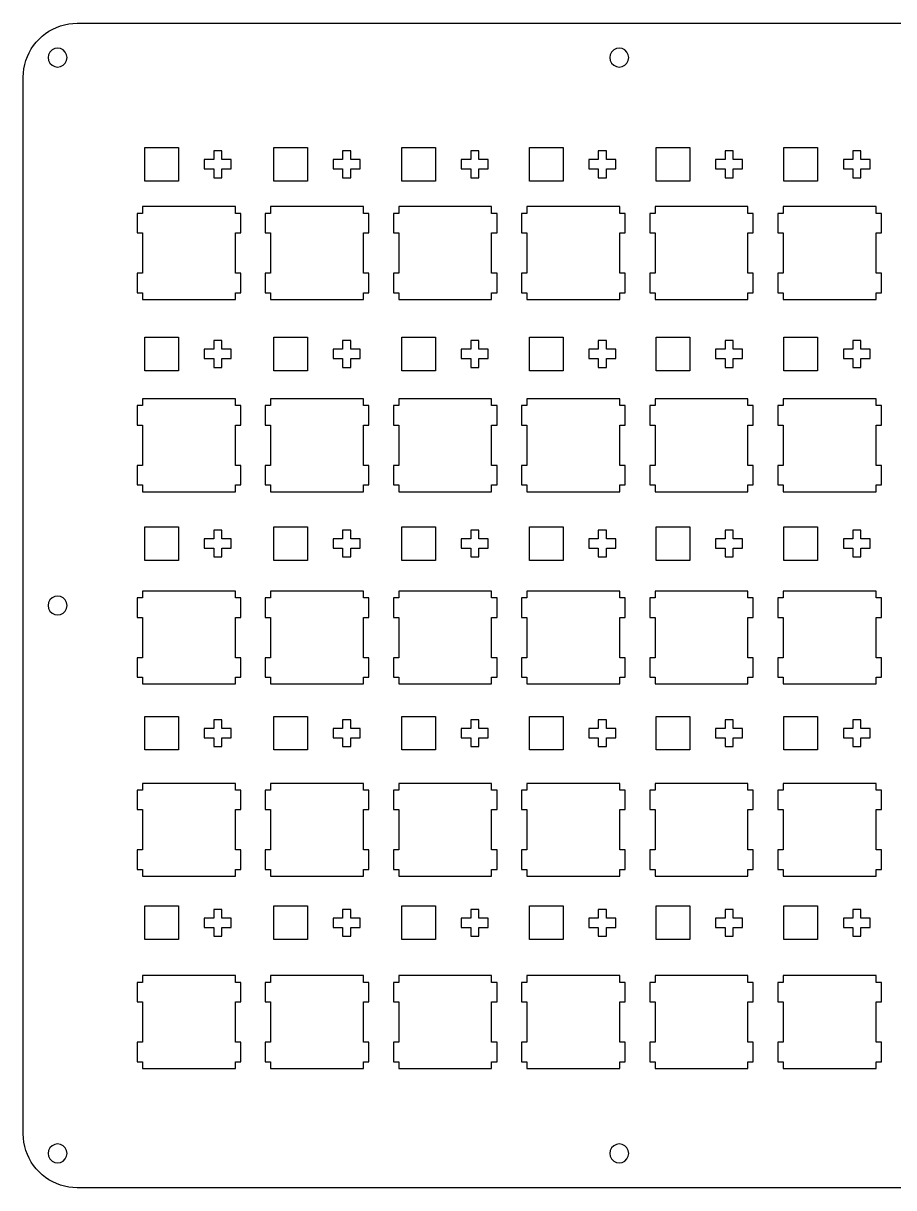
# Model space of a CAD drawing. Extents: x 5 to 266, y 5 to 178.
# Drawn here: x 5 to 134.4, y 5 to 178.1 of the extents above; entities that cross this region are included whole.
import ezdxf

# ---------------------------------------------------------------- set-up
doc = ezdxf.new("R2010")
doc.units = 0
doc.layers.get('0').update_dxf_attribs({"linetype": 'CONTINUOUS'})

msp = doc.modelspace()

# ---------------------------------------------------------------- linework, layer by layer
at = {"color": 7}
for p, q in [((7.805, 176.16), (8.298, 176.549)), ((8.298, 176.549), (8.821, 176.898)), ((8.821, 176.898), (9.369, 177.205)), ((9.369, 177.205), (9.939, 177.468)), ((9.939, 177.468), (10.528, 177.685)), ((10.528, 177.685), (11.133, 177.855)), ((11.133, 177.855), (11.749, 177.978)), ((11.749, 177.978), (12.373, 178.052)), ((12.373, 178.052), (13.001, 178.077)), ((13.001, 178.077), (257.702, 178.076)), ((6.528, 174.779), (6.917, 175.272)), ((6.917, 175.272), (7.344, 175.733)), ((7.344, 175.733), (7.805, 176.16)), ((5.392, 172.549), (5.609, 173.138)), ((5.609, 173.138), (5.872, 173.708)), ((5.872, 173.708), (6.179, 174.256)), ((6.179, 174.256), (6.528, 174.779)), ((8.769, 173.409), (8.7, 172.977)), ((8.968, 173.799), (8.769, 173.409)), ((9.278, 174.109), (8.968, 173.799)), ((9.668, 174.308), (9.278, 174.109)), ((10.1, 174.377), (9.668, 174.308)), ((10.533, 174.308), (10.1, 174.377)), ((10.923, 174.109), (10.533, 174.308)), ((11.233, 173.799), (10.923, 174.109)), ((11.432, 173.409), (11.233, 173.799)), ((11.5, 172.977), (11.432, 173.409)), ((92.269, 173.409), (92.201, 172.976)), ((92.468, 173.799), (92.269, 173.409)), ((92.778, 174.109), (92.468, 173.799)), ((93.168, 174.308), (92.778, 174.109)), ((93.601, 174.376), (93.168, 174.308)), ((94.033, 174.308), (93.601, 174.376)), ((94.424, 174.109), (94.033, 174.308)), ((94.733, 173.799), (94.424, 174.109)), ((94.932, 173.409), (94.733, 173.799)), ((95.001, 172.976), (94.932, 173.409)), ((5.099, 171.328), (5.222, 171.944)), ((5.222, 171.944), (5.392, 172.549)), ((8.7, 172.977), (8.769, 172.544)), ((8.769, 172.544), (8.968, 172.154)), ((8.968, 172.154), (9.278, 171.844)), ((9.278, 171.844), (9.668, 171.645)), ((9.668, 171.645), (10.1, 171.577)), ((10.1, 171.577), (10.533, 171.645)), ((10.533, 171.645), (10.923, 171.844)), ((10.923, 171.844), (11.233, 172.154)), ((11.233, 172.154), (11.432, 172.544)), ((11.432, 172.544), (11.5, 172.977)), ((92.201, 172.976), (92.269, 172.544)), ((92.269, 172.544), (92.468, 172.154)), ((92.468, 172.154), (92.778, 171.844)), ((92.778, 171.844), (93.168, 171.645)), ((93.168, 171.645), (93.601, 171.576)), ((93.601, 171.576), (94.033, 171.645)), ((94.033, 171.645), (94.424, 171.844)), ((94.424, 171.844), (94.733, 172.154)), ((94.733, 172.154), (94.932, 172.544)), ((94.932, 172.544), (95.001, 172.976)), ((5, 13.001), (5.001, 170.076)), ((5.001, 170.076), (5.025, 170.704)), ((5.025, 170.704), (5.099, 171.328)), ((23.070458, 159.624446), (28.070458, 159.624446)), ((23.070458, 154.624446), (23.070458, 159.624446)), ((28.070458, 159.624446), (28.070458, 154.624446)), ((42.239487, 159.624446), (47.239487, 159.624446)), ((42.239487, 154.624446), (42.239487, 159.624446)), ((47.239487, 159.624446), (47.239487, 154.624446)), ((61.278614, 159.624446), (66.278614, 159.624446)), ((61.278614, 154.624446), (61.278614, 159.624446)), ((66.278614, 159.624446), (66.278614, 154.624446)), ((80.251438, 159.624446), (85.251438, 159.624446)), ((80.251438, 154.624446), (80.251438, 159.624446)), ((85.251438, 159.624446), (85.251438, 154.624446)), ((99.08783, 159.624446), (104.08783, 159.624446)), ((99.08783, 154.624446), (99.08783, 159.624446)), ((104.08783, 159.624446), (104.08783, 154.624446)), ((118.08458, 159.624446), (123.08458, 159.624446)), ((118.08458, 154.624446), (118.08458, 159.624446)), ((123.08458, 159.624446), (123.08458, 154.624446)), ((33.304876, 157.824148), (31.904962, 157.824148)), ((31.904962, 157.824148), (31.904962, 156.424233)), ((33.304876, 159.124327), (33.304876, 157.824148)), ((34.504803, 159.124327), (33.304876, 159.124327)), ((34.504803, 157.824148), (34.504803, 159.124327)), ((35.904718, 157.824148), (34.504803, 157.824148)), ((35.904718, 156.424233), (35.904718, 157.824148)), ((52.473905, 157.824148), (51.073991, 157.824148)), ((51.073991, 157.824148), (51.073991, 156.424233)), ((52.473905, 159.124327), (52.473905, 157.824148)), ((53.673832, 159.124327), (52.473905, 159.124327)), ((53.673832, 157.824148), (53.673832, 159.124327)), ((55.073747, 157.824148), (53.673832, 157.824148)), ((55.073747, 156.424233), (55.073747, 157.824148)), ((71.513032, 157.824148), (70.113118, 157.824148)), ((70.113118, 157.824148), (70.113118, 156.424233)), ((71.513032, 159.124327), (71.513032, 157.824148)), ((72.712959, 159.124327), (71.513032, 159.124327)), ((72.712959, 157.824148), (72.712959, 159.124327)), ((74.112874, 157.824148), (72.712959, 157.824148)), ((74.112874, 156.424233), (74.112874, 157.824148)), ((90.485856, 157.824148), (89.085942, 157.824148)), ((89.085942, 157.824148), (89.085942, 156.424233)), ((90.485856, 159.124327), (90.485856, 157.824148)), ((91.685783, 159.124327), (90.485856, 159.124327)), ((91.685783, 157.824148), (91.685783, 159.124327)), ((93.085698, 157.824148), (91.685783, 157.824148)), ((93.085698, 156.424233), (93.085698, 157.824148)), ((109.322248, 157.824148), (107.922334, 157.824148)), ((107.922334, 157.824148), (107.922334, 156.424233)), ((109.322248, 159.124327), (109.322248, 157.824148)), ((110.522175, 159.124327), (109.322248, 159.124327)), ((110.522175, 157.824148), (110.522175, 159.124327)), ((111.92209, 157.824148), (110.522175, 157.824148)), ((111.92209, 156.424233), (111.92209, 157.824148)), ((128.318998, 157.824148), (126.919084, 157.824148)), ((126.919084, 157.824148), (126.919084, 156.424233)), ((128.318998, 159.124327), (128.318998, 157.824148)), ((129.518925, 159.124327), (128.318998, 159.124327)), ((129.518925, 157.824148), (129.518925, 159.124327)), ((130.91884, 157.824148), (129.518925, 157.824148)), ((130.91884, 156.424233), (130.91884, 157.824148)), ((31.904962, 156.424233), (33.304876, 156.424233)), ((33.304876, 156.424233), (33.304876, 155.12457)), ((34.504803, 155.12457), (34.504803, 156.424233)), ((34.504803, 156.424233), (35.904718, 156.424233)), ((51.073991, 156.424233), (52.473905, 156.424233)), ((52.473905, 156.424233), (52.473905, 155.12457)), ((53.673832, 155.12457), (53.673832, 156.424233)), ((53.673832, 156.424233), (55.073747, 156.424233)), ((70.113118, 156.424233), (71.513032, 156.424233)), ((71.513032, 156.424233), (71.513032, 155.12457)), ((72.712959, 155.12457), (72.712959, 156.424233)), ((72.712959, 156.424233), (74.112874, 156.424233)), ((89.085942, 156.424233), (90.485856, 156.424233)), ((90.485856, 156.424233), (90.485856, 155.12457)), ((91.685783, 155.12457), (91.685783, 156.424233)), ((91.685783, 156.424233), (93.085698, 156.424233)), ((107.922334, 156.424233), (109.322248, 156.424233)), ((109.322248, 156.424233), (109.322248, 155.12457)), ((110.522175, 155.12457), (110.522175, 156.424233)), ((110.522175, 156.424233), (111.92209, 156.424233)), ((126.919084, 156.424233), (128.318998, 156.424233)), ((128.318998, 156.424233), (128.318998, 155.12457)), ((129.518925, 155.12457), (129.518925, 156.424233)), ((129.518925, 156.424233), (130.91884, 156.424233)), ((28.070458, 154.624446), (23.070458, 154.624446)), ((33.304876, 155.12457), (34.504803, 155.12457)), ((47.239487, 154.624446), (42.239487, 154.624446)), ((52.473905, 155.12457), (53.673832, 155.12457)), ((66.278614, 154.624446), (61.278614, 154.624446)), ((71.513032, 155.12457), (72.712959, 155.12457)), ((85.251438, 154.624446), (80.251438, 154.624446)), ((90.485856, 155.12457), (91.685783, 155.12457)), ((104.08783, 154.624446), (99.08783, 154.624446)), ((109.322248, 155.12457), (110.522175, 155.12457)), ((123.08458, 154.624446), (118.08458, 154.624446)), ((128.318998, 155.12457), (129.518925, 155.12457)), ((22.726, 150.826), (22.726, 149.826)), ((36.526, 150.826), (22.726, 150.826)), ((36.526, 149.826), (36.526, 150.826)), ((41.776, 150.826), (41.776, 149.826)), ((55.575, 150.826), (41.776, 150.826)), ((55.575, 149.826), (55.575, 150.826)), ((60.825, 150.826), (60.825, 149.826)), ((74.626, 150.826), (60.825, 150.826)), ((74.626, 149.826), (74.626, 150.826)), ((79.875, 150.826), (79.875, 149.826)), ((93.676, 150.826), (79.875, 150.826)), ((93.676, 149.826), (93.676, 150.826)), ((98.925, 150.826), (98.925, 149.826)), ((112.726, 150.826), (98.925, 150.826)), ((112.726, 149.826), (112.726, 150.826)), ((117.975, 150.826), (117.975, 149.826)), ((131.775, 150.826), (117.975, 150.826)), ((131.775, 149.826), (131.775, 150.826)), ((22.726, 149.826), (21.926, 149.826)), ((21.926, 149.826), (21.926, 146.926)), ((37.326, 149.826), (36.526, 149.826)), ((37.326, 146.926), (37.326, 149.826)), ((41.776, 149.826), (40.975, 149.826)), ((40.975, 149.826), (40.975, 146.926)), ((56.376, 149.826), (55.575, 149.826)), ((56.376, 146.926), (56.376, 149.826)), ((60.825, 149.826), (60.025, 149.826)), ((60.025, 149.826), (60.025, 146.926)), ((75.426, 149.826), (74.626, 149.826)), ((75.426, 146.926), (75.426, 149.826)), ((79.875, 149.826), (79.075, 149.826)), ((79.075, 149.826), (79.075, 146.926)), ((94.476, 149.826), (93.676, 149.826)), ((94.476, 146.926), (94.476, 149.826)), ((98.925, 149.826), (98.125, 149.826)), ((98.125, 149.826), (98.125, 146.926)), ((113.525, 149.826), (112.726, 149.826)), ((113.525, 146.926), (113.525, 149.826)), ((117.975, 149.826), (117.175, 149.826)), ((117.175, 149.826), (117.175, 146.926)), ((132.576, 149.826), (131.775, 149.826)), ((132.576, 146.926), (132.576, 149.826)), ((21.926, 146.926), (22.726, 146.926)), ((22.726, 146.926), (22.726, 140.926)), ((36.526, 140.926), (36.526, 146.926)), ((36.526, 146.926), (37.326, 146.926)), ((40.975, 146.926), (41.776, 146.926)), ((41.776, 146.926), (41.776, 140.926)), ((55.575, 140.926), (55.575, 146.926)), ((55.575, 146.926), (56.376, 146.926)), ((60.025, 146.926), (60.825, 146.926)), ((60.825, 146.926), (60.825, 140.926)), ((74.626, 140.926), (74.626, 146.926)), ((74.626, 146.926), (75.426, 146.926)), ((79.075, 146.926), (79.875, 146.926)), ((79.875, 146.926), (79.875, 140.926)), ((93.676, 140.926), (93.676, 146.926)), ((93.676, 146.926), (94.476, 146.926)), ((98.125, 146.926), (98.925, 146.926)), ((98.925, 146.926), (98.925, 140.926)), ((112.726, 140.926), (112.726, 146.926)), ((112.726, 146.926), (113.525, 146.926)), ((117.175, 146.926), (117.975, 146.926)), ((117.975, 146.926), (117.975, 140.926)), ((131.775, 140.926), (131.775, 146.926)), ((131.775, 146.926), (132.576, 146.926)), ((22.726, 140.926), (21.926, 140.926)), ((21.926, 140.926), (21.926, 138.026)), ((37.326, 140.926), (36.526, 140.926)), ((37.326, 138.026), (37.326, 140.926)), ((41.776, 140.926), (40.975, 140.926)), ((40.975, 140.926), (40.975, 138.026)), ((56.376, 140.926), (55.575, 140.926)), ((56.376, 138.026), (56.376, 140.926)), ((60.825, 140.926), (60.025, 140.926)), ((60.025, 140.926), (60.025, 138.026)), ((75.426, 140.926), (74.626, 140.926)), ((75.426, 138.026), (75.426, 140.926)), ((79.875, 140.926), (79.075, 140.926)), ((79.075, 140.926), (79.075, 138.026)), ((94.476, 140.926), (93.676, 140.926)), ((94.476, 138.026), (94.476, 140.926)), ((98.925, 140.926), (98.125, 140.926)), ((98.125, 140.926), (98.125, 138.026)), ((113.525, 140.926), (112.726, 140.926)), ((113.525, 138.026), (113.525, 140.926)), ((117.975, 140.926), (117.175, 140.926)), ((117.175, 140.926), (117.175, 138.026)), ((132.576, 140.926), (131.775, 140.926)), ((132.576, 138.026), (132.576, 140.926)), ((21.926, 138.026), (22.726, 138.026)), ((22.726, 138.026), (22.726, 137.026)), ((22.726, 137.026), (36.526, 137.026)), ((36.526, 137.026), (36.526, 138.026)), ((36.526, 138.026), (37.326, 138.026)), ((40.975, 138.026), (41.776, 138.026)), ((41.776, 138.026), (41.776, 137.026)), ((41.776, 137.026), (55.575, 137.026)), ((55.575, 137.026), (55.575, 138.026)), ((55.575, 138.026), (56.376, 138.026)), ((60.025, 138.026), (60.825, 138.026)), ((60.825, 138.026), (60.825, 137.026)), ((60.825, 137.026), (74.626, 137.026)), ((74.626, 137.026), (74.626, 138.026)), ((74.626, 138.026), (75.426, 138.026)), ((79.075, 138.026), (79.875, 138.026)), ((79.875, 138.026), (79.875, 137.026)), ((79.875, 137.026), (93.676, 137.026)), ((93.676, 137.026), (93.676, 138.026)), ((93.676, 138.026), (94.476, 138.026)), ((98.125, 138.026), (98.925, 138.026)), ((98.925, 138.026), (98.925, 137.026)), ((98.925, 137.026), (112.726, 137.026)), ((112.726, 137.026), (112.726, 138.026)), ((112.726, 138.026), (113.525, 138.026)), ((117.175, 138.026), (117.975, 138.026)), ((117.975, 138.026), (117.975, 137.026)), ((117.975, 137.026), (131.775, 137.026)), ((131.775, 137.026), (131.775, 138.026)), ((131.775, 138.026), (132.576, 138.026)), ((23.070461, 131.437205), (28.070461, 131.437205)), ((23.070461, 126.437205), (23.070461, 131.437205)), ((28.070461, 131.437205), (28.070461, 126.437205)), ((33.304879, 130.937086), (33.304879, 129.636907)), ((34.504806, 130.937086), (33.304879, 130.937086)), ((34.504806, 129.636907), (34.504806, 130.937086)), ((42.239491, 131.437205), (47.239491, 131.437205)), ((42.239491, 126.437205), (42.239491, 131.437205)), ((47.239491, 131.437205), (47.239491, 126.437205)), ((52.473909, 130.937086), (52.473909, 129.636907)), ((53.673836, 130.937086), (52.473909, 130.937086)), ((53.673836, 129.636907), (53.673836, 130.937086)), ((61.27862, 131.437205), (66.27862, 131.437205)), ((61.27862, 126.437205), (61.27862, 131.437205)), ((66.27862, 131.437205), (66.27862, 126.437205)), ((71.513038, 130.937086), (71.513038, 129.636907)), ((72.712965, 130.937086), (71.513038, 130.937086)), ((72.712965, 129.636907), (72.712965, 130.937086)), ((80.25144, 131.437205), (85.25144, 131.437205)), ((80.25144, 126.437205), (80.25144, 131.437205)), ((85.25144, 131.437205), (85.25144, 126.437205)), ((90.485858, 130.937086), (90.485858, 129.636907)), ((91.685785, 130.937086), (90.485858, 130.937086)), ((91.685785, 129.636907), (91.685785, 130.937086)), ((99.08783, 131.437205), (104.08783, 131.437205)), ((99.08783, 126.437205), (99.08783, 131.437205)), ((104.08783, 131.437205), (104.08783, 126.437205)), ((109.322248, 130.937086), (109.322248, 129.636907)), ((110.522175, 130.937086), (109.322248, 130.937086)), ((110.522175, 129.636907), (110.522175, 130.937086)), ((118.08458, 131.437205), (123.08458, 131.437205)), ((118.08458, 126.437205), (118.08458, 131.437205)), ((123.08458, 131.437205), (123.08458, 126.437205)), ((128.318998, 130.937086), (128.318998, 129.636907)), ((129.518925, 130.937086), (128.318998, 130.937086)), ((129.518925, 129.636907), (129.518925, 130.937086)), ((33.304879, 129.636907), (31.904965, 129.636907)), ((31.904965, 129.636907), (31.904965, 128.236992)), ((31.904965, 128.236992), (33.304879, 128.236992)), ((33.304879, 128.236992), (33.304879, 126.937329)), ((35.904721, 129.636907), (34.504806, 129.636907)), ((34.504806, 126.937329), (34.504806, 128.236992)), ((34.504806, 128.236992), (35.904721, 128.236992)), ((35.904721, 128.236992), (35.904721, 129.636907)), ((52.473909, 129.636907), (51.073995, 129.636907)), ((51.073995, 129.636907), (51.073995, 128.236992)), ((51.073995, 128.236992), (52.473909, 128.236992)), ((52.473909, 128.236992), (52.473909, 126.937329)), ((55.073751, 129.636907), (53.673836, 129.636907)), ((53.673836, 126.937329), (53.673836, 128.236992)), ((53.673836, 128.236992), (55.073751, 128.236992)), ((55.073751, 128.236992), (55.073751, 129.636907)), ((71.513038, 129.636907), (70.113124, 129.636907)), ((70.113124, 129.636907), (70.113124, 128.236992)), ((70.113124, 128.236992), (71.513038, 128.236992)), ((71.513038, 128.236992), (71.513038, 126.937329)), ((74.11288, 129.636907), (72.712965, 129.636907)), ((72.712965, 126.937329), (72.712965, 128.236992)), ((72.712965, 128.236992), (74.11288, 128.236992)), ((74.11288, 128.236992), (74.11288, 129.636907)), ((90.485858, 129.636907), (89.085944, 129.636907)), ((89.085944, 129.636907), (89.085944, 128.236992)), ((89.085944, 128.236992), (90.485858, 128.236992)), ((90.485858, 128.236992), (90.485858, 126.937329)), ((93.0857, 129.636907), (91.685785, 129.636907)), ((91.685785, 126.937329), (91.685785, 128.236992)), ((91.685785, 128.236992), (93.0857, 128.236992)), ((93.0857, 128.236992), (93.0857, 129.636907)), ((109.322248, 129.636907), (107.922334, 129.636907)), ((107.922334, 129.636907), (107.922334, 128.236992)), ((107.922334, 128.236992), (109.322248, 128.236992)), ((109.322248, 128.236992), (109.322248, 126.937329)), ((111.92209, 129.636907), (110.522175, 129.636907)), ((110.522175, 126.937329), (110.522175, 128.236992)), ((110.522175, 128.236992), (111.92209, 128.236992)), ((111.92209, 128.236992), (111.92209, 129.636907)), ((128.318998, 129.636907), (126.919084, 129.636907)), ((126.919084, 129.636907), (126.919084, 128.236992)), ((126.919084, 128.236992), (128.318998, 128.236992)), ((128.318998, 128.236992), (128.318998, 126.937329)), ((130.91884, 129.636907), (129.518925, 129.636907)), ((129.518925, 126.937329), (129.518925, 128.236992)), ((129.518925, 128.236992), (130.91884, 128.236992)), ((130.91884, 128.236992), (130.91884, 129.636907)), ((28.070461, 126.437205), (23.070461, 126.437205)), ((33.304879, 126.937329), (34.504806, 126.937329)), ((47.239491, 126.437205), (42.239491, 126.437205)), ((52.473909, 126.937329), (53.673836, 126.937329)), ((66.27862, 126.437205), (61.27862, 126.437205)), ((71.513038, 126.937329), (72.712965, 126.937329)), ((85.25144, 126.437205), (80.25144, 126.437205)), ((90.485858, 126.937329), (91.685785, 126.937329)), ((104.08783, 126.437205), (99.08783, 126.437205)), ((109.322248, 126.937329), (110.522175, 126.937329)), ((123.08458, 126.437205), (118.08458, 126.437205)), ((128.318998, 126.937329), (129.518925, 126.937329)), ((22.726, 121.251), (21.926, 121.251)), ((21.926, 121.251), (21.926, 118.352)), ((22.726, 122.251), (22.726, 121.251)), ((36.526, 122.251), (22.726, 122.251)), ((36.526, 121.251), (36.526, 122.251)), ((37.326, 121.251), (36.526, 121.251)), ((37.326, 118.352), (37.326, 121.251)), ((41.776, 121.251), (40.975, 121.251)), ((40.975, 121.251), (40.975, 118.352)), ((41.776, 122.251), (41.776, 121.251)), ((55.575, 122.251), (41.776, 122.251)), ((55.575, 121.251), (55.575, 122.251)), ((56.376, 121.251), (55.575, 121.251)), ((56.376, 118.352), (56.376, 121.251)), ((60.825, 121.251), (60.025, 121.251)), ((60.025, 121.251), (60.025, 118.352)), ((60.825, 122.251), (60.825, 121.251)), ((74.626, 122.251), (60.825, 122.251)), ((74.626, 121.251), (74.626, 122.251)), ((75.426, 121.251), (74.626, 121.251)), ((75.426, 118.352), (75.426, 121.251)), ((79.875, 121.251), (79.075, 121.251)), ((79.075, 121.251), (79.075, 118.352)), ((79.875, 122.251), (79.875, 121.251)), ((93.676, 122.251), (79.875, 122.251)), ((93.676, 121.251), (93.676, 122.251)), ((94.476, 121.251), (93.676, 121.251)), ((94.476, 118.352), (94.476, 121.251)), ((98.925, 121.251), (98.125, 121.251)), ((98.125, 121.251), (98.125, 118.352)), ((98.925, 122.251), (98.925, 121.251)), ((112.726, 122.251), (98.925, 122.251)), ((112.726, 121.251), (112.726, 122.251)), ((113.525, 121.251), (112.726, 121.251)), ((113.525, 118.352), (113.525, 121.251)), ((117.975, 121.251), (117.175, 121.251)), ((117.175, 121.251), (117.175, 118.352)), ((117.975, 122.251), (117.975, 121.251)), ((131.775, 122.251), (117.975, 122.251)), ((131.775, 121.251), (131.775, 122.251)), ((132.576, 121.251), (131.775, 121.251)), ((132.576, 118.352), (132.576, 121.251)), ((21.926, 118.352), (22.726, 118.352)), ((22.726, 118.352), (22.726, 112.351)), ((36.526, 112.351), (36.526, 118.352)), ((36.526, 118.352), (37.326, 118.352)), ((40.975, 118.352), (41.776, 118.352)), ((41.776, 118.352), (41.776, 112.351)), ((55.575, 112.351), (55.575, 118.352)), ((55.575, 118.352), (56.376, 118.352)), ((60.025, 118.352), (60.825, 118.352)), ((60.825, 118.352), (60.825, 112.351)), ((74.626, 112.351), (74.626, 118.352)), ((74.626, 118.352), (75.426, 118.352)), ((79.075, 118.352), (79.875, 118.352)), ((79.875, 118.352), (79.875, 112.351)), ((93.676, 112.351), (93.676, 118.352)), ((93.676, 118.352), (94.476, 118.352)), ((98.125, 118.352), (98.925, 118.352)), ((98.925, 118.352), (98.925, 112.351)), ((112.726, 112.351), (112.726, 118.352)), ((112.726, 118.352), (113.525, 118.352)), ((117.175, 118.352), (117.975, 118.352)), ((117.975, 118.352), (117.975, 112.351)), ((131.775, 112.351), (131.775, 118.352)), ((131.775, 118.352), (132.576, 118.352)), ((22.726, 112.351), (21.926, 112.351)), ((21.926, 112.351), (21.926, 109.451)), ((37.326, 112.351), (36.526, 112.351)), ((37.326, 109.451), (37.326, 112.351)), ((41.776, 112.351), (40.975, 112.351)), ((40.975, 112.351), (40.975, 109.451)), ((56.376, 112.351), (55.575, 112.351)), ((56.376, 109.451), (56.376, 112.351)), ((60.825, 112.351), (60.025, 112.351)), ((60.025, 112.351), (60.025, 109.451)), ((75.426, 112.351), (74.626, 112.351)), ((75.426, 109.451), (75.426, 112.351)), ((79.875, 112.351), (79.075, 112.351)), ((79.075, 112.351), (79.075, 109.451)), ((94.476, 112.351), (93.676, 112.351)), ((94.476, 109.451), (94.476, 112.351)), ((98.925, 112.351), (98.125, 112.351)), ((98.125, 112.351), (98.125, 109.451)), ((113.525, 112.351), (112.726, 112.351)), ((113.525, 109.451), (113.525, 112.351)), ((117.975, 112.351), (117.175, 112.351)), ((117.175, 112.351), (117.175, 109.451)), ((132.576, 112.351), (131.775, 112.351)), ((132.576, 109.451), (132.576, 112.351)), ((21.926, 109.451), (22.726, 109.451)), ((22.726, 109.451), (22.726, 108.451)), ((36.526, 108.451), (36.526, 109.451)), ((36.526, 109.451), (37.326, 109.451)), ((40.975, 109.451), (41.776, 109.451)), ((41.776, 109.451), (41.776, 108.451)), ((55.575, 108.451), (55.575, 109.451)), ((55.575, 109.451), (56.376, 109.451)), ((60.025, 109.451), (60.825, 109.451)), ((60.825, 109.451), (60.825, 108.451)), ((74.626, 108.451), (74.626, 109.451)), ((74.626, 109.451), (75.426, 109.451)), ((79.075, 109.451), (79.875, 109.451)), ((79.875, 109.451), (79.875, 108.451)), ((93.676, 108.451), (93.676, 109.451)), ((93.676, 109.451), (94.476, 109.451)), ((98.125, 109.451), (98.925, 109.451)), ((98.925, 109.451), (98.925, 108.451)), ((112.726, 108.451), (112.726, 109.451)), ((112.726, 109.451), (113.525, 109.451)), ((117.175, 109.451), (117.975, 109.451)), ((117.975, 109.451), (117.975, 108.451)), ((131.775, 108.451), (131.775, 109.451)), ((131.775, 109.451), (132.576, 109.451)), ((22.726, 108.451), (36.526, 108.451)), ((41.776, 108.451), (55.575, 108.451)), ((60.825, 108.451), (74.626, 108.451)), ((79.875, 108.451), (93.676, 108.451)), ((98.925, 108.451), (112.726, 108.451)), ((117.975, 108.451), (131.775, 108.451)), ((23.07046, 103.249972), (28.07046, 103.249972)), ((23.07046, 98.249972), (23.07046, 103.249972)), ((28.07046, 103.249972), (28.07046, 98.249972)), ((33.304878, 102.749853), (33.304878, 101.449674)), ((34.504805, 102.749853), (33.304878, 102.749853)), ((34.504805, 101.449674), (34.504805, 102.749853)), ((42.239489, 103.249972), (47.239489, 103.249972)), ((42.239489, 98.249972), (42.239489, 103.249972)), ((47.239489, 103.249972), (47.239489, 98.249972)), ((52.473907, 102.749853), (52.473907, 101.449674)), ((53.673834, 102.749853), (52.473907, 102.749853)), ((53.673834, 101.449674), (53.673834, 102.749853)), ((61.278617, 103.249972), (66.278617, 103.249972)), ((61.278617, 98.249972), (61.278617, 103.249972)), ((66.278617, 103.249972), (66.278617, 98.249972)), ((71.513035, 102.749853), (71.513035, 101.449674)), ((72.712962, 102.749853), (71.513035, 102.749853)), ((72.712962, 101.449674), (72.712962, 102.749853)), ((80.251439, 103.249972), (85.251439, 103.249972)), ((80.251439, 98.249972), (80.251439, 103.249972)), ((85.251439, 103.249972), (85.251439, 98.249972)), ((90.485857, 102.749853), (90.485857, 101.449674)), ((91.685784, 102.749853), (90.485857, 102.749853)), ((91.685784, 101.449674), (91.685784, 102.749853)), ((99.087831, 103.249972), (104.087831, 103.249972)), ((99.087831, 98.249972), (99.087831, 103.249972)), ((104.087831, 103.249972), (104.087831, 98.249972)), ((109.322249, 102.749853), (109.322249, 101.449674)), ((110.522176, 102.749853), (109.322249, 102.749853)), ((110.522176, 101.449674), (110.522176, 102.749853)), ((118.08458, 103.249972), (123.08458, 103.249972)), ((118.08458, 98.249972), (118.08458, 103.249972)), ((123.08458, 103.249972), (123.08458, 98.249972)), ((128.318998, 102.749853), (128.318998, 101.449674)), ((129.518925, 102.749853), (128.318998, 102.749853)), ((129.518925, 101.449674), (129.518925, 102.749853)), ((33.304878, 101.449674), (31.904964, 101.449674)), ((31.904964, 101.449674), (31.904964, 100.049759)), ((35.90472, 101.449674), (34.504805, 101.449674)), ((35.90472, 100.049759), (35.90472, 101.449674)), ((52.473907, 101.449674), (51.073993, 101.449674)), ((51.073993, 101.449674), (51.073993, 100.049759)), ((55.073749, 101.449674), (53.673834, 101.449674)), ((55.073749, 100.049759), (55.073749, 101.449674)), ((71.513035, 101.449674), (70.113121, 101.449674)), ((70.113121, 101.449674), (70.113121, 100.049759)), ((74.112877, 101.449674), (72.712962, 101.449674)), ((74.112877, 100.049759), (74.112877, 101.449674)), ((90.485857, 101.449674), (89.085943, 101.449674)), ((89.085943, 101.449674), (89.085943, 100.049759)), ((93.085699, 101.449674), (91.685784, 101.449674)), ((93.085699, 100.049759), (93.085699, 101.449674)), ((109.322249, 101.449674), (107.922335, 101.449674)), ((107.922335, 101.449674), (107.922335, 100.049759)), ((111.922091, 101.449674), (110.522176, 101.449674)), ((111.922091, 100.049759), (111.922091, 101.449674)), ((128.318998, 101.449674), (126.919084, 101.449674)), ((126.919084, 101.449674), (126.919084, 100.049759)), ((130.91884, 101.449674), (129.518925, 101.449674)), ((130.91884, 100.049759), (130.91884, 101.449674)), ((31.904964, 100.049759), (33.304878, 100.049759)), ((33.304878, 100.049759), (33.304878, 98.750096)), ((33.304878, 98.750096), (34.504805, 98.750096)), ((34.504805, 98.750096), (34.504805, 100.049759)), ((34.504805, 100.049759), (35.90472, 100.049759)), ((51.073993, 100.049759), (52.473907, 100.049759)), ((52.473907, 100.049759), (52.473907, 98.750096)), ((52.473907, 98.750096), (53.673834, 98.750096)), ((53.673834, 98.750096), (53.673834, 100.049759)), ((53.673834, 100.049759), (55.073749, 100.049759)), ((70.113121, 100.049759), (71.513035, 100.049759)), ((71.513035, 100.049759), (71.513035, 98.750096)), ((71.513035, 98.750096), (72.712962, 98.750096)), ((72.712962, 98.750096), (72.712962, 100.049759)), ((72.712962, 100.049759), (74.112877, 100.049759)), ((89.085943, 100.049759), (90.485857, 100.049759)), ((90.485857, 100.049759), (90.485857, 98.750096)), ((90.485857, 98.750096), (91.685784, 98.750096)), ((91.685784, 98.750096), (91.685784, 100.049759)), ((91.685784, 100.049759), (93.085699, 100.049759)), ((107.922335, 100.049759), (109.322249, 100.049759)), ((109.322249, 100.049759), (109.322249, 98.750096)), ((109.322249, 98.750096), (110.522176, 98.750096)), ((110.522176, 98.750096), (110.522176, 100.049759)), ((110.522176, 100.049759), (111.922091, 100.049759)), ((126.919084, 100.049759), (128.318998, 100.049759)), ((128.318998, 100.049759), (128.318998, 98.750096)), ((128.318998, 98.750096), (129.518925, 98.750096)), ((129.518925, 98.750096), (129.518925, 100.049759)), ((129.518925, 100.049759), (130.91884, 100.049759)), ((28.07046, 98.249972), (23.07046, 98.249972)), ((47.239489, 98.249972), (42.239489, 98.249972)), ((66.278617, 98.249972), (61.278617, 98.249972)), ((85.251439, 98.249972), (80.251439, 98.249972)), ((104.087831, 98.249972), (99.087831, 98.249972)), ((123.08458, 98.249972), (118.08458, 98.249972)), ((22.726, 93.676), (22.726, 92.676)), ((36.526, 93.676), (22.726, 93.676)), ((36.526, 92.676), (36.526, 93.676)), ((41.776, 93.676), (41.776, 92.676)), ((55.575, 93.676), (41.776, 93.676)), ((55.575, 92.676), (55.575, 93.676)), ((60.825, 93.676), (60.825, 92.676)), ((74.626, 93.676), (60.825, 93.676)), ((74.626, 92.676), (74.626, 93.676)), ((79.875, 93.676), (79.875, 92.676)), ((93.676, 93.676), (79.875, 93.676)), ((93.676, 92.676), (93.676, 93.676)), ((98.925, 93.676), (98.925, 92.676)), ((112.726, 93.676), (98.925, 93.676)), ((112.726, 92.676), (112.726, 93.676)), ((117.975, 93.676), (117.975, 92.676)), ((131.775, 93.676), (117.975, 93.676)), ((131.775, 92.676), (131.775, 93.676)), ((8.769, 91.971), (8.7, 91.538)), ((8.968, 92.361), (8.769, 91.971)), ((9.278, 92.671), (8.968, 92.361)), ((9.668, 92.87), (9.278, 92.671)), ((10.1, 92.938), (9.668, 92.87)), ((10.533, 92.87), (10.1, 92.938)), ((10.923, 92.671), (10.533, 92.87)), ((11.233, 92.361), (10.923, 92.671)), ((11.432, 91.971), (11.233, 92.361)), ((11.5, 91.538), (11.432, 91.971)), ((22.726, 92.676), (21.926, 92.676)), ((21.926, 92.676), (21.926, 89.776)), ((37.326, 92.676), (36.526, 92.676)), ((37.326, 89.776), (37.326, 92.676)), ((41.776, 92.676), (40.975, 92.676)), ((40.975, 92.676), (40.975, 89.776)), ((56.376, 92.676), (55.575, 92.676)), ((56.376, 89.776), (56.376, 92.676)), ((60.825, 92.676), (60.025, 92.676)), ((60.025, 92.676), (60.025, 89.776)), ((75.426, 92.676), (74.626, 92.676)), ((75.426, 89.776), (75.426, 92.676)), ((79.875, 92.676), (79.075, 92.676)), ((79.075, 92.676), (79.075, 89.776)), ((94.476, 92.676), (93.676, 92.676)), ((94.476, 89.776), (94.476, 92.676)), ((98.925, 92.676), (98.125, 92.676)), ((98.125, 92.676), (98.125, 89.776)), ((113.525, 92.676), (112.726, 92.676)), ((113.525, 89.776), (113.525, 92.676)), ((117.975, 92.676), (117.175, 92.676)), ((117.175, 92.676), (117.175, 89.776)), ((132.576, 92.676), (131.775, 92.676)), ((132.576, 89.776), (132.576, 92.676)), ((8.7, 91.538), (8.769, 91.106)), ((8.769, 91.106), (8.968, 90.716)), ((8.968, 90.716), (9.278, 90.406)), ((9.278, 90.406), (9.668, 90.207)), ((9.668, 90.207), (10.1, 90.138)), ((10.1, 90.138), (10.533, 90.207)), ((10.533, 90.207), (10.923, 90.406)), ((10.923, 90.406), (11.233, 90.716)), ((11.233, 90.716), (11.432, 91.106)), ((11.432, 91.106), (11.5, 91.538)), ((21.926, 89.776), (22.726, 89.776)), ((22.726, 89.776), (22.726, 83.776)), ((36.526, 83.776), (36.526, 89.776)), ((36.526, 89.776), (37.326, 89.776)), ((40.975, 89.776), (41.776, 89.776)), ((41.776, 89.776), (41.776, 83.776)), ((55.575, 83.776), (55.575, 89.776)), ((55.575, 89.776), (56.376, 89.776)), ((60.025, 89.776), (60.825, 89.776)), ((60.825, 89.776), (60.825, 83.776)), ((74.626, 83.776), (74.626, 89.776)), ((74.626, 89.776), (75.426, 89.776)), ((79.075, 89.776), (79.875, 89.776)), ((79.875, 89.776), (79.875, 83.776)), ((93.676, 83.776), (93.676, 89.776)), ((93.676, 89.776), (94.476, 89.776)), ((98.125, 89.776), (98.925, 89.776)), ((98.925, 89.776), (98.925, 83.776)), ((112.726, 83.776), (112.726, 89.776)), ((112.726, 89.776), (113.525, 89.776)), ((117.175, 89.776), (117.975, 89.776)), ((117.975, 89.776), (117.975, 83.776)), ((131.775, 83.776), (131.775, 89.776)), ((131.775, 89.776), (132.576, 89.776)), ((22.726, 83.776), (21.926, 83.776)), ((21.926, 83.776), (21.926, 80.876)), ((37.326, 83.776), (36.526, 83.776)), ((37.326, 80.876), (37.326, 83.776)), ((41.776, 83.776), (40.975, 83.776)), ((40.975, 83.776), (40.975, 80.876)), ((56.376, 83.776), (55.575, 83.776)), ((56.376, 80.876), (56.376, 83.776)), ((60.825, 83.776), (60.025, 83.776)), ((60.025, 83.776), (60.025, 80.876)), ((75.426, 83.776), (74.626, 83.776)), ((75.426, 80.876), (75.426, 83.776)), ((79.875, 83.776), (79.075, 83.776)), ((79.075, 83.776), (79.075, 80.876)), ((94.476, 83.776), (93.676, 83.776)), ((94.476, 80.876), (94.476, 83.776)), ((98.925, 83.776), (98.125, 83.776)), ((98.125, 83.776), (98.125, 80.876)), ((113.525, 83.776), (112.726, 83.776)), ((113.525, 80.876), (113.525, 83.776)), ((117.975, 83.776), (117.175, 83.776)), ((117.175, 83.776), (117.175, 80.876)), ((132.576, 83.776), (131.775, 83.776)), ((132.576, 80.876), (132.576, 83.776)), ((21.926, 80.876), (22.726, 80.876)), ((22.726, 80.876), (22.726, 79.876)), ((22.726, 79.876), (36.526, 79.876)), ((36.526, 79.876), (36.526, 80.876)), ((36.526, 80.876), (37.326, 80.876)), ((40.975, 80.876), (41.776, 80.876)), ((41.776, 80.876), (41.776, 79.876)), ((41.776, 79.876), (55.575, 79.876)), ((55.575, 79.876), (55.575, 80.876)), ((55.575, 80.876), (56.376, 80.876)), ((60.025, 80.876), (60.825, 80.876)), ((60.825, 80.876), (60.825, 79.876)), ((60.825, 79.876), (74.626, 79.876)), ((74.626, 79.876), (74.626, 80.876)), ((74.626, 80.876), (75.426, 80.876)), ((79.075, 80.876), (79.875, 80.876)), ((79.875, 80.876), (79.875, 79.876)), ((79.875, 79.876), (93.676, 79.876)), ((93.676, 79.876), (93.676, 80.876)), ((93.676, 80.876), (94.476, 80.876)), ((98.125, 80.876), (98.925, 80.876)), ((98.925, 80.876), (98.925, 79.876)), ((98.925, 79.876), (112.726, 79.876)), ((112.726, 79.876), (112.726, 80.876)), ((112.726, 80.876), (113.525, 80.876)), ((117.175, 80.876), (117.975, 80.876)), ((117.975, 80.876), (117.975, 79.876)), ((117.975, 79.876), (131.775, 79.876)), ((131.775, 79.876), (131.775, 80.876)), ((131.775, 80.876), (132.576, 80.876)), ((23.070452, 75.062732), (28.070452, 75.062732)), ((23.070452, 70.062732), (23.070452, 75.062732)), ((28.070452, 75.062732), (28.070452, 70.062732)), ((33.30487, 74.562613), (33.30487, 73.262434)), ((34.504797, 74.562613), (33.30487, 74.562613)), ((34.504797, 73.262434), (34.504797, 74.562613)), ((42.239482, 75.062732), (47.239482, 75.062732)), ((42.239482, 70.062732), (42.239482, 75.062732)), ((47.239482, 75.062732), (47.239482, 70.062732)), ((52.4739, 74.562613), (52.4739, 73.262434)), ((53.673827, 74.562613), (52.4739, 74.562613)), ((53.673827, 73.262434), (53.673827, 74.562613)), ((61.27861, 75.062732), (66.27861, 75.062732)), ((61.27861, 70.062732), (61.27861, 75.062732)), ((66.27861, 75.062732), (66.27861, 70.062732)), ((71.513028, 74.562613), (71.513028, 73.262434)), ((72.712955, 74.562613), (71.513028, 74.562613)), ((72.712955, 73.262434), (72.712955, 74.562613)), ((80.251432, 75.062732), (85.251432, 75.062732)), ((80.251432, 70.062732), (80.251432, 75.062732)), ((85.251432, 75.062732), (85.251432, 70.062732)), ((90.48585, 74.562613), (90.48585, 73.262434)), ((91.685777, 74.562613), (90.48585, 74.562613)), ((91.685777, 73.262434), (91.685777, 74.562613)), ((99.087824, 75.062732), (104.087824, 75.062732)), ((99.087824, 70.062732), (99.087824, 75.062732)), ((104.087824, 75.062732), (104.087824, 70.062732)), ((109.322242, 74.562613), (109.322242, 73.262434)), ((110.522169, 74.562613), (109.322242, 74.562613)), ((110.522169, 73.262434), (110.522169, 74.562613)), ((118.084572, 75.062732), (123.084572, 75.062732)), ((118.084572, 70.062732), (118.084572, 75.062732)), ((123.084572, 75.062732), (123.084572, 70.062732)), ((128.31899, 74.562613), (128.31899, 73.262434)), ((129.518917, 74.562613), (128.31899, 74.562613)), ((129.518917, 73.262434), (129.518917, 74.562613)), ((33.30487, 73.262434), (31.904956, 73.262434)), ((31.904956, 73.262434), (31.904956, 71.862519)), ((35.904712, 73.262434), (34.504797, 73.262434)), ((35.904712, 71.862519), (35.904712, 73.262434)), ((52.4739, 73.262434), (51.073986, 73.262434)), ((51.073986, 73.262434), (51.073986, 71.862519)), ((55.073742, 73.262434), (53.673827, 73.262434)), ((55.073742, 71.862519), (55.073742, 73.262434)), ((71.513028, 73.262434), (70.113114, 73.262434)), ((70.113114, 73.262434), (70.113114, 71.862519)), ((74.11287, 73.262434), (72.712955, 73.262434)), ((74.11287, 71.862519), (74.11287, 73.262434)), ((90.48585, 73.262434), (89.085936, 73.262434)), ((89.085936, 73.262434), (89.085936, 71.862519)), ((93.085692, 73.262434), (91.685777, 73.262434)), ((93.085692, 71.862519), (93.085692, 73.262434)), ((109.322242, 73.262434), (107.922328, 73.262434)), ((107.922328, 73.262434), (107.922328, 71.862519)), ((111.922084, 73.262434), (110.522169, 73.262434)), ((111.922084, 71.862519), (111.922084, 73.262434)), ((128.31899, 73.262434), (126.919076, 73.262434)), ((126.919076, 73.262434), (126.919076, 71.862519)), ((130.918832, 73.262434), (129.518917, 73.262434)), ((130.918832, 71.862519), (130.918832, 73.262434)), ((31.904956, 71.862519), (33.30487, 71.862519)), ((33.30487, 71.862519), (33.30487, 70.562856)), ((34.504797, 70.562856), (34.504797, 71.862519)), ((34.504797, 71.862519), (35.904712, 71.862519)), ((51.073986, 71.862519), (52.4739, 71.862519)), ((52.4739, 71.862519), (52.4739, 70.562856)), ((53.673827, 70.562856), (53.673827, 71.862519)), ((53.673827, 71.862519), (55.073742, 71.862519)), ((70.113114, 71.862519), (71.513028, 71.862519)), ((71.513028, 71.862519), (71.513028, 70.562856)), ((72.712955, 70.562856), (72.712955, 71.862519)), ((72.712955, 71.862519), (74.11287, 71.862519)), ((89.085936, 71.862519), (90.48585, 71.862519)), ((90.48585, 71.862519), (90.48585, 70.562856)), ((91.685777, 70.562856), (91.685777, 71.862519)), ((91.685777, 71.862519), (93.085692, 71.862519)), ((107.922328, 71.862519), (109.322242, 71.862519)), ((109.322242, 71.862519), (109.322242, 70.562856)), ((110.522169, 70.562856), (110.522169, 71.862519)), ((110.522169, 71.862519), (111.922084, 71.862519)), ((126.919076, 71.862519), (128.31899, 71.862519)), ((128.31899, 71.862519), (128.31899, 70.562856)), ((129.518917, 70.562856), (129.518917, 71.862519)), ((129.518917, 71.862519), (130.918832, 71.862519)), ((28.070452, 70.062732), (23.070452, 70.062732)), ((33.30487, 70.562856), (34.504797, 70.562856)), ((47.239482, 70.062732), (42.239482, 70.062732)), ((52.4739, 70.562856), (53.673827, 70.562856)), ((66.27861, 70.062732), (61.27861, 70.062732)), ((71.513028, 70.562856), (72.712955, 70.562856)), ((85.251432, 70.062732), (80.251432, 70.062732)), ((90.48585, 70.562856), (91.685777, 70.562856)), ((104.087824, 70.062732), (99.087824, 70.062732)), ((109.322242, 70.562856), (110.522169, 70.562856)), ((123.084572, 70.062732), (118.084572, 70.062732)), ((128.31899, 70.562856), (129.518917, 70.562856)), ((22.726, 64.101), (21.926, 64.101)), ((21.926, 64.101), (21.926, 61.201)), ((22.726, 65.101), (22.726, 64.101)), ((36.526, 65.101), (22.726, 65.101)), ((36.526, 64.101), (36.526, 65.101)), ((37.326, 64.101), (36.526, 64.101)), ((37.326, 61.201), (37.326, 64.101)), ((41.776, 64.101), (40.975, 64.101)), ((40.975, 64.101), (40.975, 61.201)), ((41.776, 65.101), (41.776, 64.101)), ((55.575, 65.101), (41.776, 65.101)), ((55.575, 64.101), (55.575, 65.101)), ((56.376, 64.101), (55.575, 64.101)), ((56.376, 61.201), (56.376, 64.101)), ((60.825, 64.101), (60.025, 64.101)), ((60.025, 64.101), (60.025, 61.201)), ((60.825, 65.101), (60.825, 64.101)), ((74.626, 65.101), (60.825, 65.101)), ((74.626, 64.101), (74.626, 65.101)), ((75.426, 64.101), (74.626, 64.101)), ((75.426, 61.201), (75.426, 64.101)), ((79.875, 64.101), (79.075, 64.101)), ((79.075, 64.101), (79.075, 61.201)), ((79.875, 65.101), (79.875, 64.101)), ((93.676, 65.101), (79.875, 65.101)), ((93.676, 64.101), (93.676, 65.101)), ((94.476, 64.101), (93.676, 64.101)), ((94.476, 61.201), (94.476, 64.101)), ((98.925, 64.101), (98.125, 64.101)), ((98.125, 64.101), (98.125, 61.201)), ((98.925, 65.101), (98.925, 64.101)), ((112.726, 65.101), (98.925, 65.101)), ((112.726, 64.101), (112.726, 65.101)), ((113.525, 64.101), (112.726, 64.101)), ((113.525, 61.201), (113.525, 64.101)), ((117.975, 64.101), (117.175, 64.101)), ((117.175, 64.101), (117.175, 61.201)), ((117.975, 65.101), (117.975, 64.101)), ((131.775, 65.101), (117.975, 65.101)), ((131.775, 64.101), (131.775, 65.101)), ((132.576, 64.101), (131.775, 64.101)), ((132.576, 61.201), (132.576, 64.101)), ((21.926, 61.201), (22.726, 61.201)), ((22.726, 61.201), (22.726, 55.201)), ((36.526, 55.201), (36.526, 61.201)), ((36.526, 61.201), (37.326, 61.201)), ((40.975, 61.201), (41.776, 61.201)), ((41.776, 61.201), (41.776, 55.201)), ((55.575, 55.201), (55.575, 61.201)), ((55.575, 61.201), (56.376, 61.201)), ((60.025, 61.201), (60.825, 61.201)), ((60.825, 61.201), (60.825, 55.201)), ((74.626, 55.201), (74.626, 61.201)), ((74.626, 61.201), (75.426, 61.201)), ((79.075, 61.201), (79.875, 61.201)), ((79.875, 61.201), (79.875, 55.201)), ((93.676, 55.201), (93.676, 61.201)), ((93.676, 61.201), (94.476, 61.201)), ((98.125, 61.201), (98.925, 61.201)), ((98.925, 61.201), (98.925, 55.201)), ((112.726, 55.201), (112.726, 61.201)), ((112.726, 61.201), (113.525, 61.201)), ((117.175, 61.201), (117.975, 61.201)), ((117.975, 61.201), (117.975, 55.201)), ((131.775, 55.201), (131.775, 61.201)), ((131.775, 61.201), (132.576, 61.201)), ((22.726, 55.201), (21.926, 55.201)), ((21.926, 55.201), (21.926, 52.301)), ((37.326, 55.201), (36.526, 55.201)), ((37.326, 52.301), (37.326, 55.201)), ((41.776, 55.201), (40.975, 55.201)), ((40.975, 55.201), (40.975, 52.301)), ((56.376, 55.201), (55.575, 55.201)), ((56.376, 52.301), (56.376, 55.201)), ((60.825, 55.201), (60.025, 55.201)), ((60.025, 55.201), (60.025, 52.301)), ((75.426, 55.201), (74.626, 55.201)), ((75.426, 52.301), (75.426, 55.201)), ((79.875, 55.201), (79.075, 55.201)), ((79.075, 55.201), (79.075, 52.301)), ((94.476, 55.201), (93.676, 55.201)), ((94.476, 52.301), (94.476, 55.201)), ((98.925, 55.201), (98.125, 55.201)), ((98.125, 55.201), (98.125, 52.301)), ((113.525, 55.201), (112.726, 55.201)), ((113.525, 52.301), (113.525, 55.201)), ((117.975, 55.201), (117.175, 55.201)), ((117.175, 55.201), (117.175, 52.301)), ((132.576, 55.201), (131.775, 55.201)), ((132.576, 52.301), (132.576, 55.201)), ((21.926, 52.301), (22.726, 52.301)), ((22.726, 52.301), (22.726, 51.301)), ((36.526, 51.301), (36.526, 52.301)), ((36.526, 52.301), (37.326, 52.301)), ((40.975, 52.301), (41.776, 52.301)), ((41.776, 52.301), (41.776, 51.301)), ((55.575, 51.301), (55.575, 52.301)), ((55.575, 52.301), (56.376, 52.301)), ((60.025, 52.301), (60.825, 52.301)), ((60.825, 52.301), (60.825, 51.301)), ((74.626, 51.301), (74.626, 52.301)), ((74.626, 52.301), (75.426, 52.301)), ((79.075, 52.301), (79.875, 52.301)), ((79.875, 52.301), (79.875, 51.301)), ((93.676, 51.301), (93.676, 52.301)), ((93.676, 52.301), (94.476, 52.301)), ((98.125, 52.301), (98.925, 52.301)), ((98.925, 52.301), (98.925, 51.301)), ((112.726, 51.301), (112.726, 52.301)), ((112.726, 52.301), (113.525, 52.301)), ((117.175, 52.301), (117.975, 52.301)), ((117.975, 52.301), (117.975, 51.301)), ((131.775, 51.301), (131.775, 52.301)), ((131.775, 52.301), (132.576, 52.301)), ((22.726, 51.301), (36.526, 51.301)), ((41.776, 51.301), (55.575, 51.301)), ((60.825, 51.301), (74.626, 51.301)), ((79.875, 51.301), (93.676, 51.301)), ((98.925, 51.301), (112.726, 51.301)), ((117.975, 51.301), (131.775, 51.301)), ((23.070454, 46.875495), (28.070454, 46.875495)), ((23.070454, 41.875495), (23.070454, 46.875495)), ((28.070454, 46.875495), (28.070454, 41.875495)), ((42.239483, 46.875495), (47.239483, 46.875495)), ((42.239483, 41.875495), (42.239483, 46.875495)), ((47.239483, 46.875495), (47.239483, 41.875495)), ((61.278611, 46.875495), (66.278611, 46.875495)), ((61.278611, 41.875495), (61.278611, 46.875495)), ((66.278611, 46.875495), (66.278611, 41.875495)), ((80.251433, 46.875495), (85.251433, 46.875495)), ((80.251433, 41.875495), (80.251433, 46.875495)), ((85.251433, 46.875495), (85.251433, 41.875495)), ((99.087825, 46.875495), (104.087825, 46.875495)), ((99.087825, 41.875495), (99.087825, 46.875495)), ((104.087825, 46.875495), (104.087825, 41.875495)), ((118.084574, 46.875495), (123.084574, 46.875495)), ((118.084574, 41.875495), (118.084574, 46.875495)), ((123.084574, 46.875495), (123.084574, 41.875495)), ((33.304872, 45.075197), (31.904958, 45.075197)), ((31.904958, 45.075197), (31.904958, 43.675282)), ((33.304872, 46.375376), (33.304872, 45.075197)), ((34.504799, 46.375376), (33.304872, 46.375376)), ((34.504799, 45.075197), (34.504799, 46.375376)), ((35.904714, 45.075197), (34.504799, 45.075197)), ((35.904714, 43.675282), (35.904714, 45.075197)), ((52.473901, 45.075197), (51.073987, 45.075197)), ((51.073987, 45.075197), (51.073987, 43.675282)), ((52.473901, 46.375376), (52.473901, 45.075197)), ((53.673828, 46.375376), (52.473901, 46.375376)), ((53.673828, 45.075197), (53.673828, 46.375376)), ((55.073743, 45.075197), (53.673828, 45.075197)), ((55.073743, 43.675282), (55.073743, 45.075197)), ((71.513029, 45.075197), (70.113115, 45.075197)), ((70.113115, 45.075197), (70.113115, 43.675282)), ((71.513029, 46.375376), (71.513029, 45.075197)), ((72.712956, 46.375376), (71.513029, 46.375376)), ((72.712956, 45.075197), (72.712956, 46.375376)), ((74.112871, 45.075197), (72.712956, 45.075197)), ((74.112871, 43.675282), (74.112871, 45.075197)), ((90.485851, 45.075197), (89.085937, 45.075197)), ((89.085937, 45.075197), (89.085937, 43.675282)), ((90.485851, 46.375376), (90.485851, 45.075197)), ((91.685778, 46.375376), (90.485851, 46.375376)), ((91.685778, 45.075197), (91.685778, 46.375376)), ((93.085693, 45.075197), (91.685778, 45.075197)), ((93.085693, 43.675282), (93.085693, 45.075197)), ((109.322243, 45.075197), (107.922329, 45.075197)), ((107.922329, 45.075197), (107.922329, 43.675282)), ((109.322243, 46.375376), (109.322243, 45.075197)), ((110.52217, 46.375376), (109.322243, 46.375376)), ((110.52217, 45.075197), (110.52217, 46.375376)), ((111.922085, 45.075197), (110.52217, 45.075197)), ((111.922085, 43.675282), (111.922085, 45.075197)), ((128.318992, 45.075197), (126.919078, 45.075197)), ((126.919078, 45.075197), (126.919078, 43.675282)), ((128.318992, 46.375376), (128.318992, 45.075197)), ((129.518919, 46.375376), (128.318992, 46.375376)), ((129.518919, 45.075197), (129.518919, 46.375376)), ((130.918834, 45.075197), (129.518919, 45.075197)), ((130.918834, 43.675282), (130.918834, 45.075197)), ((31.904958, 43.675282), (33.304872, 43.675282)), ((33.304872, 43.675282), (33.304872, 42.375619)), ((34.504799, 42.375619), (34.504799, 43.675282)), ((34.504799, 43.675282), (35.904714, 43.675282)), ((51.073987, 43.675282), (52.473901, 43.675282)), ((52.473901, 43.675282), (52.473901, 42.375619)), ((53.673828, 42.375619), (53.673828, 43.675282)), ((53.673828, 43.675282), (55.073743, 43.675282)), ((70.113115, 43.675282), (71.513029, 43.675282)), ((71.513029, 43.675282), (71.513029, 42.375619)), ((72.712956, 42.375619), (72.712956, 43.675282)), ((72.712956, 43.675282), (74.112871, 43.675282)), ((89.085937, 43.675282), (90.485851, 43.675282)), ((90.485851, 43.675282), (90.485851, 42.375619)), ((91.685778, 42.375619), (91.685778, 43.675282)), ((91.685778, 43.675282), (93.085693, 43.675282)), ((107.922329, 43.675282), (109.322243, 43.675282)), ((109.322243, 43.675282), (109.322243, 42.375619)), ((110.52217, 42.375619), (110.52217, 43.675282)), ((110.52217, 43.675282), (111.922085, 43.675282)), ((126.919078, 43.675282), (128.318992, 43.675282)), ((128.318992, 43.675282), (128.318992, 42.375619)), ((129.518919, 42.375619), (129.518919, 43.675282)), ((129.518919, 43.675282), (130.918834, 43.675282)), ((28.070454, 41.875495), (23.070454, 41.875495)), ((33.304872, 42.375619), (34.504799, 42.375619)), ((47.239483, 41.875495), (42.239483, 41.875495)), ((52.473901, 42.375619), (53.673828, 42.375619)), ((66.278611, 41.875495), (61.278611, 41.875495)), ((71.513029, 42.375619), (72.712956, 42.375619)), ((85.251433, 41.875495), (80.251433, 41.875495)), ((90.485851, 42.375619), (91.685778, 42.375619)), ((104.087825, 41.875495), (99.087825, 41.875495)), ((109.322243, 42.375619), (110.52217, 42.375619)), ((123.084574, 41.875495), (118.084574, 41.875495)), ((128.318992, 42.375619), (129.518919, 42.375619)), ((22.726, 36.526), (22.726, 35.526)), ((36.526, 36.526), (22.726, 36.526)), ((36.526, 35.526), (36.526, 36.526)), ((41.776, 36.526), (41.776, 35.526)), ((55.575, 36.526), (41.776, 36.526)), ((55.575, 35.526), (55.575, 36.526)), ((60.825, 36.526), (60.825, 35.526)), ((74.626, 36.526), (60.825, 36.526)), ((74.626, 35.526), (74.626, 36.526)), ((79.875, 36.526), (79.875, 35.526)), ((93.676, 36.526), (79.875, 36.526)), ((93.676, 35.526), (93.676, 36.526)), ((98.925, 36.526), (98.925, 35.526)), ((112.726, 36.526), (98.925, 36.526)), ((112.726, 35.526), (112.726, 36.526)), ((117.975, 36.526), (117.975, 35.526)), ((131.775, 36.526), (117.975, 36.526)), ((131.775, 35.526), (131.775, 36.526)), ((22.726, 35.526), (21.926, 35.526)), ((21.926, 35.526), (21.926, 32.626)), ((37.326, 35.526), (36.526, 35.526)), ((37.326, 32.626), (37.326, 35.526)), ((41.776, 35.526), (40.975, 35.526)), ((40.975, 35.526), (40.975, 32.626)), ((56.376, 35.526), (55.575, 35.526)), ((56.376, 32.626), (56.376, 35.526)), ((60.825, 35.526), (60.025, 35.526)), ((60.025, 35.526), (60.025, 32.626)), ((75.426, 35.526), (74.626, 35.526)), ((75.426, 32.626), (75.426, 35.526)), ((79.875, 35.526), (79.075, 35.526)), ((79.075, 35.526), (79.075, 32.626)), ((94.476, 35.526), (93.676, 35.526)), ((94.476, 32.626), (94.476, 35.526)), ((98.925, 35.526), (98.125, 35.526)), ((98.125, 35.526), (98.125, 32.626)), ((113.525, 35.526), (112.726, 35.526)), ((113.525, 32.626), (113.525, 35.526)), ((117.975, 35.526), (117.175, 35.526)), ((117.175, 35.526), (117.175, 32.626)), ((132.576, 35.526), (131.775, 35.526)), ((132.576, 32.626), (132.576, 35.526)), ((21.926, 32.626), (22.726, 32.626)), ((22.726, 32.626), (22.726, 26.626)), ((36.526, 26.626), (36.526, 32.626)), ((36.526, 32.626), (37.326, 32.626)), ((40.975, 32.626), (41.776, 32.626)), ((41.776, 32.626), (41.776, 26.626)), ((55.575, 26.626), (55.575, 32.626)), ((55.575, 32.626), (56.376, 32.626)), ((60.025, 32.626), (60.825, 32.626)), ((60.825, 32.626), (60.825, 26.626)), ((74.626, 26.626), (74.626, 32.626)), ((74.626, 32.626), (75.426, 32.626)), ((79.075, 32.626), (79.875, 32.626)), ((79.875, 32.626), (79.875, 26.626)), ((93.676, 26.626), (93.676, 32.626)), ((93.676, 32.626), (94.476, 32.626)), ((98.125, 32.626), (98.925, 32.626)), ((98.925, 32.626), (98.925, 26.626)), ((112.726, 26.626), (112.726, 32.626)), ((112.726, 32.626), (113.525, 32.626)), ((117.175, 32.626), (117.975, 32.626)), ((117.975, 32.626), (117.975, 26.626)), ((131.775, 26.626), (131.775, 32.626)), ((131.775, 32.626), (132.576, 32.626)), ((22.726, 26.626), (21.926, 26.626)), ((21.926, 26.626), (21.926, 23.726)), ((37.326, 26.626), (36.526, 26.626)), ((37.326, 23.726), (37.326, 26.626)), ((41.776, 26.626), (40.975, 26.626)), ((40.975, 26.626), (40.975, 23.726)), ((56.376, 26.626), (55.575, 26.626)), ((56.376, 23.726), (56.376, 26.626)), ((60.825, 26.626), (60.025, 26.626)), ((60.025, 26.626), (60.025, 23.726)), ((75.426, 26.626), (74.626, 26.626)), ((75.426, 23.726), (75.426, 26.626)), ((79.875, 26.626), (79.075, 26.626)), ((79.075, 26.626), (79.075, 23.726)), ((94.476, 26.626), (93.676, 26.626)), ((94.476, 23.726), (94.476, 26.626)), ((98.925, 26.626), (98.125, 26.626)), ((98.125, 26.626), (98.125, 23.726)), ((113.525, 26.626), (112.726, 26.626)), ((113.525, 23.726), (113.525, 26.626)), ((117.975, 26.626), (117.175, 26.626)), ((117.175, 26.626), (117.175, 23.726)), ((132.576, 26.626), (131.775, 26.626)), ((132.576, 23.726), (132.576, 26.626)), ((21.926, 23.726), (22.726, 23.726)), ((22.726, 23.726), (22.726, 22.726)), ((22.726, 22.726), (36.526, 22.726)), ((36.526, 22.726), (36.526, 23.726)), ((36.526, 23.726), (37.326, 23.726)), ((40.975, 23.726), (41.776, 23.726)), ((41.776, 23.726), (41.776, 22.726)), ((41.776, 22.726), (55.575, 22.726)), ((55.575, 22.726), (55.575, 23.726)), ((55.575, 23.726), (56.376, 23.726)), ((60.025, 23.726), (60.825, 23.726)), ((60.825, 23.726), (60.825, 22.726)), ((60.825, 22.726), (74.626, 22.726)), ((74.626, 22.726), (74.626, 23.726)), ((74.626, 23.726), (75.426, 23.726)), ((79.075, 23.726), (79.875, 23.726)), ((79.875, 23.726), (79.875, 22.726)), ((79.875, 22.726), (93.676, 22.726)), ((93.676, 22.726), (93.676, 23.726)), ((93.676, 23.726), (94.476, 23.726)), ((98.125, 23.726), (98.925, 23.726)), ((98.925, 23.726), (98.925, 22.726)), ((98.925, 22.726), (112.726, 22.726)), ((112.726, 22.726), (112.726, 23.726)), ((112.726, 23.726), (113.525, 23.726)), ((117.175, 23.726), (117.975, 23.726)), ((117.975, 23.726), (117.975, 22.726)), ((117.975, 22.726), (131.775, 22.726)), ((131.775, 22.726), (131.775, 23.726)), ((131.775, 23.726), (132.576, 23.726)), ((5.025, 12.373), (5, 13.001)), ((5.099, 11.749), (5.025, 12.373)), ((5.222, 11.133), (5.099, 11.749)), ((5.392, 10.528), (5.222, 11.133)), ((5.609, 9.939), (5.392, 10.528)), ((8.769, 10.533), (8.7, 10.1)), ((8.968, 10.923), (8.769, 10.533)), ((9.278, 11.233), (8.968, 10.923)), ((9.668, 11.432), (9.278, 11.233)), ((10.1, 11.5), (9.668, 11.432)), ((10.533, 11.432), (10.1, 11.5)), ((10.923, 11.233), (10.533, 11.432)), ((11.233, 10.923), (10.923, 11.233)), ((11.432, 10.533), (11.233, 10.923)), ((11.5, 10.1), (11.432, 10.533)), ((92.269, 10.533), (92.201, 10.1)), ((92.468, 10.923), (92.269, 10.533)), ((92.778, 11.233), (92.468, 10.923)), ((93.168, 11.432), (92.778, 11.233)), ((93.601, 11.5), (93.168, 11.432)), ((94.033, 11.432), (93.601, 11.5)), ((94.424, 11.233), (94.033, 11.432)), ((94.733, 10.923), (94.424, 11.233)), ((94.932, 10.533), (94.733, 10.923)), ((95.001, 10.1), (94.932, 10.533)), ((5.872, 9.369), (5.609, 9.939)), ((6.179, 8.821), (5.872, 9.369)), ((6.528, 8.298), (6.179, 8.821)), ((8.7, 10.1), (8.769, 9.668)), ((8.769, 9.668), (8.968, 9.278)), ((8.968, 9.278), (9.278, 8.968)), ((9.278, 8.968), (9.668, 8.769)), ((9.668, 8.769), (10.1, 8.701)), ((10.1, 8.701), (10.533, 8.769)), ((10.533, 8.769), (10.923, 8.968)), ((10.923, 8.968), (11.233, 9.278)), ((11.233, 9.278), (11.432, 9.668)), ((11.432, 9.668), (11.5, 10.1)), ((92.201, 10.1), (92.269, 9.668)), ((92.269, 9.668), (92.468, 9.278)), ((92.468, 9.278), (92.778, 8.968)), ((92.778, 8.968), (93.168, 8.769)), ((93.168, 8.769), (93.601, 8.701)), ((93.601, 8.701), (94.033, 8.769)), ((94.033, 8.769), (94.424, 8.968)), ((94.424, 8.968), (94.733, 9.278)), ((94.733, 9.278), (94.932, 9.668)), ((94.932, 9.668), (95.001, 10.1)), ((6.917, 7.805), (6.528, 8.298)), ((7.344, 7.344), (6.917, 7.805)), ((7.805, 6.917), (7.344, 7.344)), ((8.298, 6.528), (7.805, 6.917)), ((8.821, 6.179), (8.298, 6.528)), ((9.369, 5.872), (8.821, 6.179)), ((9.939, 5.609), (9.369, 5.872)), ((10.528, 5.392), (9.939, 5.609)), ((11.133, 5.222), (10.528, 5.392)), ((11.749, 5.099), (11.133, 5.222)), ((12.373, 5.025), (11.749, 5.099)), ((13.001, 5), (12.373, 5.025)), ((257.702, 5), (13.001, 5))]:
    msp.add_line(p, q, dxfattribs=at)

doc.saveas('drawing.dxf')
